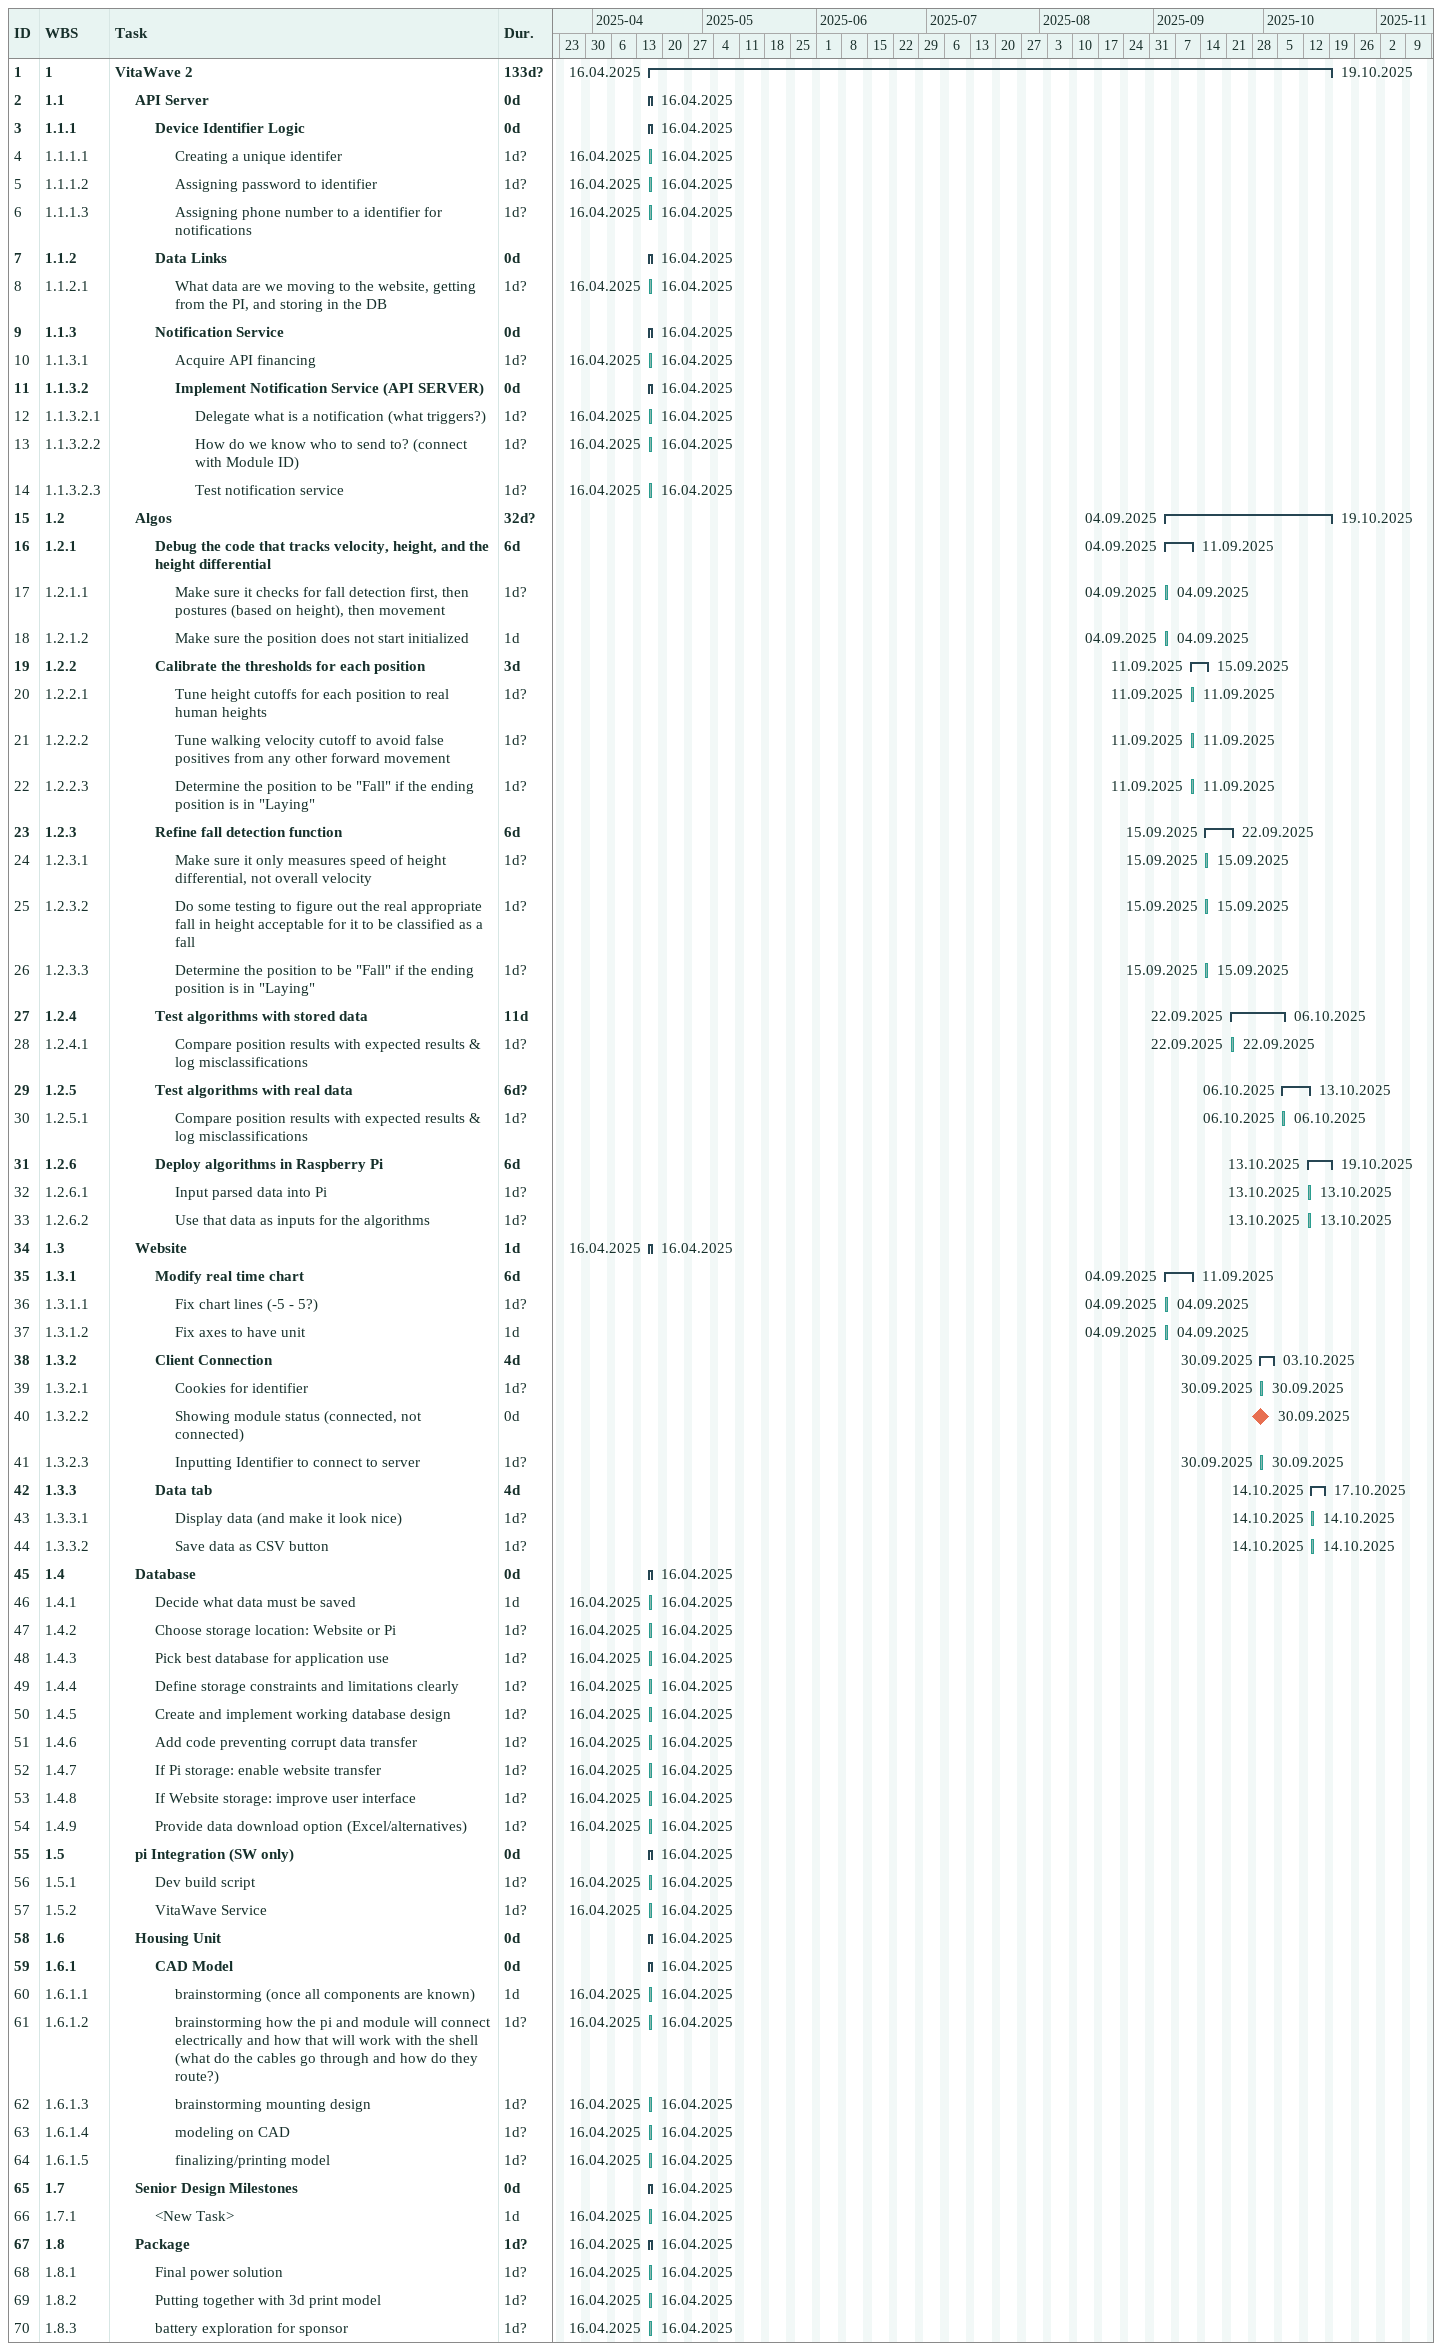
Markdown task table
| ID | WBS | Task | Duration | Start | Finish |
|---|---|---|---|---|---|
| 1 | 1 | **VitaWave 2** | 133d? | 2025-04-16 | 2025-10-19 |
| 2 | 1.1 | **API Server** | 0d | 2025-04-16 | 2025-04-16 |
| 3 | 1.1.1 | **Device Identifier Logic** | 0d | 2025-04-16 | 2025-04-16 |
| 4 | 1.1.1.1 | Creating a unique identifer | 1d? | 2025-04-16 | 2025-04-16 |
| 5 | 1.1.1.2 | Assigning password to identifier | 1d? | 2025-04-16 | 2025-04-16 |
| 6 | 1.1.1.3 | Assigning phone number to a identifier for notifications | 1d? | 2025-04-16 | 2025-04-16 |
| 7 | 1.1.2 | **Data Links** | 0d | 2025-04-16 | 2025-04-16 |
| 8 | 1.1.2.1 | What data are we moving to the website, getting from the PI, and storing in the DB | 1d? | 2025-04-16 | 2025-04-16 |
| 9 | 1.1.3 | **Notification Service** | 0d | 2025-04-16 | 2025-04-16 |
| 10 | 1.1.3.1 | Acquire API financing | 1d? | 2025-04-16 | 2025-04-16 |
| 11 | 1.1.3.2 | **Implement Notification Service (API SERVER)** | 0d | 2025-04-16 | 2025-04-16 |
| 12 | 1.1.3.2.1 | Delegate what is a notification (what triggers?) | 1d? | 2025-04-16 | 2025-04-16 |
| 13 | 1.1.3.2.2 | How do we know who to send to? (connect with Module ID) | 1d? | 2025-04-16 | 2025-04-16 |
| 14 | 1.1.3.2.3 | Test notification service | 1d? | 2025-04-16 | 2025-04-16 |
| 15 | 1.2 | **Algos** | 32d? | 2025-09-04 | 2025-10-19 |
| 16 | 1.2.1 | **Debug the code that tracks velocity, height, and the height differential** | 6d | 2025-09-04 | 2025-09-11 |
| 17 | 1.2.1.1 | Make sure it checks for fall detection first, then postures (based on height), then movement | 1d? | 2025-09-04 | 2025-09-04 |
| 18 | 1.2.1.2 | Make sure the position does not start initialized | 1d | 2025-09-04 | 2025-09-04 |
| 19 | 1.2.2 | **Calibrate the thresholds for each position** | 3d | 2025-09-11 | 2025-09-15 |
| 20 | 1.2.2.1 | Tune height cutoffs for each position to real human heights | 1d? | 2025-09-11 | 2025-09-11 |
| 21 | 1.2.2.2 | Tune walking velocity cutoff to avoid false positives from any other forward movement | 1d? | 2025-09-11 | 2025-09-11 |
| 22 | 1.2.2.3 | Determine the position to be "Fall" if the ending position is in "Laying" | 1d? | 2025-09-11 | 2025-09-11 |
| 23 | 1.2.3 | **Refine fall detection function** | 6d | 2025-09-15 | 2025-09-22 |
| 24 | 1.2.3.1 | Make sure it only measures speed of height differential, not overall velocity | 1d? | 2025-09-15 | 2025-09-15 |
| 25 | 1.2.3.2 | Do some testing to figure out the real appropriate fall in height acceptable for it to be classified as a fall | 1d? | 2025-09-15 | 2025-09-15 |
| 26 | 1.2.3.3 | Determine the position to be "Fall" if the ending position is in "Laying" | 1d? | 2025-09-15 | 2025-09-15 |
| 27 | 1.2.4 | **Test algorithms with stored data** | 11d | 2025-09-22 | 2025-10-06 |
| 28 | 1.2.4.1 | Compare position results with expected results & log misclassifications | 1d? | 2025-09-22 | 2025-09-22 |
| 29 | 1.2.5 | **Test algorithms with real data** | 6d? | 2025-10-06 | 2025-10-13 |
| 30 | 1.2.5.1 | Compare position results with expected results & log misclassifications | 1d? | 2025-10-06 | 2025-10-06 |
| 31 | 1.2.6 | **Deploy algorithms in Raspberry Pi** | 6d | 2025-10-13 | 2025-10-19 |
| 32 | 1.2.6.1 | Input parsed data into Pi | 1d? | 2025-10-13 | 2025-10-13 |
| 33 | 1.2.6.2 | Use that data as inputs for the algorithms | 1d? | 2025-10-13 | 2025-10-13 |
| 34 | 1.3 | **Website** | 1d | 2025-04-16 | 2025-04-16 |
| 35 | 1.3.1 | **Modify real time chart** | 6d | 2025-09-04 | 2025-09-11 |
| 36 | 1.3.1.1 | Fix chart lines (-5 - 5?) | 1d? | 2025-09-04 | 2025-09-04 |
| 37 | 1.3.1.2 | Fix axes to have unit | 1d | 2025-09-04 | 2025-09-04 |
| 38 | 1.3.2 | **Client Connection** | 4d | 2025-09-30 | 2025-10-03 |
| 39 | 1.3.2.1 | Cookies for identifier | 1d? | 2025-09-30 | 2025-09-30 |
| 40 | 1.3.2.2 | Showing module status (connected, not connected) | 0d | 2025-09-30 | 2025-09-30 |
| 41 | 1.3.2.3 | Inputting Identifier to connect to server | 1d? | 2025-09-30 | 2025-09-30 |
| 42 | 1.3.3 | **Data tab** | 4d | 2025-10-14 | 2025-10-17 |
| 43 | 1.3.3.1 | Display data (and make it look nice) | 1d? | 2025-10-14 | 2025-10-14 |
| 44 | 1.3.3.2 | Save data as CSV button | 1d? | 2025-10-14 | 2025-10-14 |
| 45 | 1.4 | **Database** | 0d | 2025-04-16 | 2025-04-16 |
| 46 | 1.4.1 | Decide what data must be saved | 1d | 2025-04-16 | 2025-04-16 |
| 47 | 1.4.2 | Choose storage location: Website or Pi | 1d? | 2025-04-16 | 2025-04-16 |
| 48 | 1.4.3 | Pick best database for application use | 1d? | 2025-04-16 | 2025-04-16 |
| 49 | 1.4.4 | Define storage constraints and limitations clearly | 1d? | 2025-04-16 | 2025-04-16 |
| 50 | 1.4.5 | Create and implement working database design | 1d? | 2025-04-16 | 2025-04-16 |
| 51 | 1.4.6 | Add code preventing corrupt data transfer | 1d? | 2025-04-16 | 2025-04-16 |
| 52 | 1.4.7 | If Pi storage: enable website transfer | 1d? | 2025-04-16 | 2025-04-16 |
| 53 | 1.4.8 | If Website storage: improve user interface | 1d? | 2025-04-16 | 2025-04-16 |
| 54 | 1.4.9 | Provide data download option (Excel/alternatives) | 1d? | 2025-04-16 | 2025-04-16 |
| 55 | 1.5 | **pi Integration (SW only)** | 0d | 2025-04-16 | 2025-04-16 |
| 56 | 1.5.1 | Dev build script | 1d? | 2025-04-16 | 2025-04-16 |
| 57 | 1.5.2 | VitaWave Service | 1d? | 2025-04-16 | 2025-04-16 |
| 58 | 1.6 | **Housing Unit** | 0d | 2025-04-16 | 2025-04-16 |
| 59 | 1.6.1 | **CAD Model** | 0d | 2025-04-16 | 2025-04-16 |
| 60 | 1.6.1.1 | brainstorming (once all components are known) | 1d | 2025-04-16 | 2025-04-16 |
| 61 | 1.6.1.2 | brainstorming how the pi and module will connect electrically and how that will work with the shell (what do the cables go through and how do they route?) | 1d? | 2025-04-16 | 2025-04-16 |
| 62 | 1.6.1.3 | brainstorming mounting design | 1d? | 2025-04-16 | 2025-04-16 |
| 63 | 1.6.1.4 | modeling on CAD | 1d? | 2025-04-16 | 2025-04-16 |
| 64 | 1.6.1.5 | finalizing/printing model | 1d? | 2025-04-16 | 2025-04-16 |
| 65 | 1.7 | **Senior Design Milestones** | 0d | 2025-04-16 | 2025-04-16 |
| 66 | 1.7.1 | <New Task> | 1d | 2025-04-16 | 2025-04-16 |
| 67 | 1.8 | **Package** | 1d? | 2025-04-16 | 2025-04-16 |
| 68 | 1.8.1 | Final power solution | 1d? | 2025-04-16 | 2025-04-16 |
| 69 | 1.8.2 | Putting together with 3d print model | 1d? | 2025-04-16 | 2025-04-16 |
| 70 | 1.8.3 | battery exploration for sponsor | 1d? | 2025-04-16 | 2025-04-16 |
